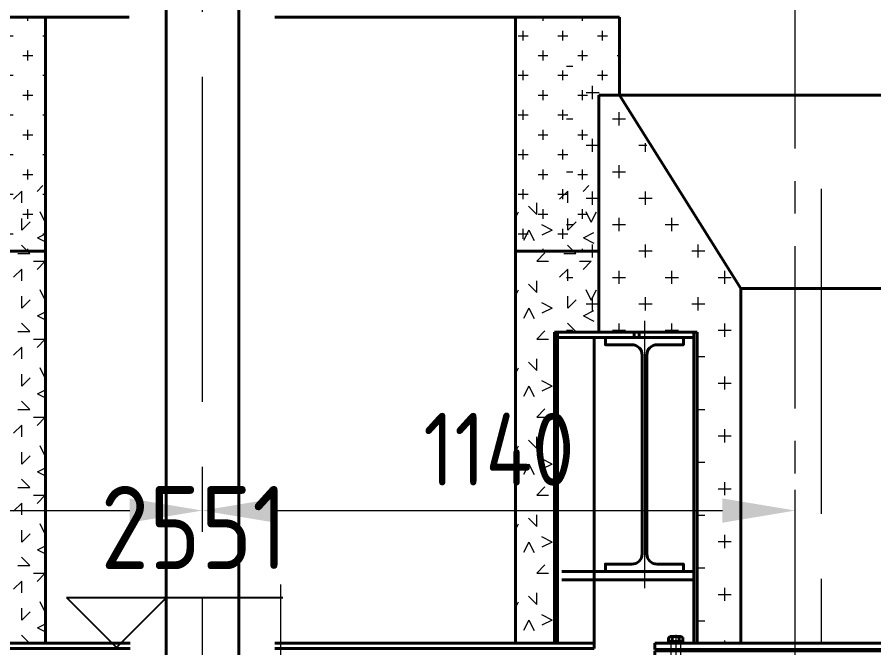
# Model space of a CAD drawing. Header units: millimetres. Extents: x 52110 to 400893, y -153728 to 31997.
# Drawn here: x 184431 to 186078, y -21143 to -19930 of the extents above; entities that cross this region are included whole.
import ezdxf

# ---------------------------------------------------------------- set-up
doc = ezdxf.new("R2010")
doc.units = ezdxf.units.MM
doc.header["$LTSCALE"] = 500
doc.linetypes.add('CENTER', pattern=[2, 1.25, -0.25, 0.25, -0.25])
doc.linetypes.add('DASHED2', pattern=[0.375, 0.25, -0.125])
for name, color, linetype, lineweight in [('BIAOZHU', 3, 'Continuous', 25), ('POU', 4, 'Continuous', 20), ('SHI', 7, 'Continuous', 40), ('WEN', 3, 'Continuous', 20), ('XU', 6, 'DASHED2', 20), ('ZHONG', 1, 'CENTER', 20)]:
    doc.layers.add(name, color=color, linetype=linetype, lineweight=lineweight)
doc.layers.add('HAN', color=9, linetype='Continuous')
doc.layers.add('X1', color=4, linetype='Continuous')
doc.styles.add('GB', font='gbenor.shx', dxfattribs={"bigfont": 'gbcbig.shx'})
doc.dimstyles.new('ISO-25$0', dxfattribs={"dimscale": 40, "dimtxt": 3.5, "dimasz": 3.5, "dimexe": 1, "dimexo": 0.2, "dimgap": 1.2, "dimtad": 1, "dimtoh": 1, "dimdec": 1, "dimzin": 9, "dimdsep": 46, "dimtxsty": 'GB', "dimcen": 0, "dimclrd": 3, "dimclre": 3, "dimclrt": 256, "dimadec": 0, "dimazin": 2, "dimtfac": 1, "dimtdec": 1, "dimtix": 1, "dimtmove": 0, "dimatfit": 3, "dimldrblk": 'DOTSMALL', "dimfxl": 0, "dimlwd": -1, "dimlwe": 20, "dimarcsym": 0})
pattern_1 = [(0, (-3197.093385579356, -89417.40891736417), (50.8, 50.8), [25.4, -76.2]), (90, (-3184.393385579358, -89430.10891736418), (-50.8, 50.8), [25.4, -76.2])]

# ---------------------------------------------------------------- blocks, each defined once
blk = doc.blocks.new('sl')
at = {"layer": 'SHI'}
for p, q in [((230373.7216703051, 79215.57964355982), (230373.721670305, 76192.70175182633)), ((230513.721670305, 79215.57964355976), (230513.721670305, 76217.70175182639))]:
    blk.add_line(p, q, dxfattribs=at)
at = {"layer": 'ZHONG'}
blk.add_line((230443.7216843132, 75106.80599371798), (230443.7216843132, 79482.7017355978), dxfattribs=at)
blk = doc.blocks.new('SFC43')
at = {"layer": 'ZHONG'}
blk.add_line((178371.2091967153, 91714.32525918068), (178371.2091967153, 90641.32525918068), dxfattribs=at)
blk = doc.blocks.new('WAJ-16')
at = {"layer": 'SHI'}
for p, q in [((-15, 3), (15, 3.000000000000057)), ((-15, 3), (-15, 0)), ((-15, 0), (15, 5.684341886080801e-14)), ((15, 3), (15, 0))]:
    blk.add_line(p, q, dxfattribs=at)
at = {"layer": 'ZHONG'}
blk.add_line((0, 5.999999999999943), (0, -3), dxfattribs=at)
blk = doc.blocks.new('ZC')
at = {"layer": 'HAN'}
for p, q in [((193541.5205856627, 70412.55971780943), (193541.5205856627, 70405.4597178094)), ((193555.3205856627, 70412.55971780943), (193555.3205856627, 70405.4597178094)), ((194101.5205856606, 70412.5597177954), (194101.5205856602, 70405.45971779537)), ((194115.3205856606, 70412.55971779465), (194115.3205856603, 70405.45971779467))]:
    blk.add_line(p, q, dxfattribs=at)
at = {"layer": 'SHI'}
for p, q in [((193468.4205856643, 71045.4597178073), (193468.4205856643, 71055.4597178073)), ((193468.4205856643, 71055.4597178073), (193589.420585663, 71055.4597178075)), ((193468.4205856643, 71045.4597178073), (193583.4205856613, 71045.4597178076)), ((193583.4205856627, 70457.45971780934), (193583.4205856629, 71055.4597178076)), ((193583.4205856628, 71047.45971780928), (193583.4205856628, 71047.45971780655)), ((193589.4205856626, 70457.45971780934), (193589.420585663, 71055.4597178075)), ((194067.4205856628, 70457.45971780934), (194067.4205856624, 71055.45971780879)), ((194067.4205856624, 71055.45971780879), (194188.4205856627, 71055.4597178091)), ((194073.4205856627, 70457.45971780928), (194073.4205856629, 71055.45971780882)), ((194073.4205856613, 71045.45971780882), (194188.4205856627, 71045.4597178091)), ((194188.4205856627, 71055.4597178091), (194188.4205856627, 71045.45971780724)), ((193538.0282808173, 70470.4597178094), (193534.5641792022, 70468.4597178094)), ((193534.5641792022, 70468.4597178094), (193534.5641792022, 70460.4597178094)), ((193558.8128905081, 70470.4597178094), (193538.0282808173, 70470.4597178094)), ((193541.4923824325, 70468.4597178094), (193541.4923824325, 70460.4597178094)), ((193555.348788893, 70468.4597178094), (193555.348788893, 70460.4597178094)), ((193558.8128905081, 70470.4597178094), (193562.2769921232, 70468.4597178094)), ((193562.2769921232, 70468.4597178094), (193562.2769921232, 70460.4597178094)), ((194098.0282808181, 70470.45971779554), (194094.564179203, 70468.45971779572)), ((194094.564179203, 70468.45971779572), (194094.5641792025, 70460.45971779572)), ((194098.0282808181, 70470.45971779554), (194118.812890509, 70470.4597177945)), ((194101.4923824333, 70468.45971779537), (194101.4923824328, 70460.45971779537)), ((194115.3487888938, 70468.45971779467), (194115.3487888933, 70460.45971779467)), ((194118.812890509, 70470.4597177945), (194122.276992124, 70468.45971779432)), ((194122.276992124, 70468.45971779432), (194122.2769921237, 70460.45971779432)), ((193508.4205856626, 70457.4597178094), (194148.4205856627, 70457.4597178094)), ((193508.4205856626, 70457.4597178094), (193508.4205856627, 70445.45971780934)), ((193562.2769921232, 70460.4597178094), (193534.5641792022, 70460.4597178094)), ((193540.4205856627, 70460.4597178094), (193540.4205856627, 70457.4597178094)), ((193556.4205856627, 70460.4597178094), (193556.4205856627, 70457.4597178094)), ((194094.5641792025, 70460.45971779572), (194122.2769921237, 70460.45971779432)), ((194100.4205856631, 70460.45971779543), (194100.4205856629, 70457.45971779543)), ((194116.4205856631, 70460.45971779461), (194116.4205856629, 70457.45971779461)), ((194148.4205856629, 70457.45971779292), (194148.4205856624, 70445.45971779292)), ((193508.4205856626, 70445.45971780934), (194148.4205856627, 70445.4597178094)), ((193508.4205856626, 70442.45971780934), (194148.4205856627, 70442.4597178094)), ((193508.4205856627, 70442.45971780934), (193508.4205856626, 70430.4597178094)), ((194148.4205856622, 70442.45971779292), (194148.4205856617, 70430.45971779298)), ((193508.4205856626, 70430.4597178094), (194148.4205856627, 70430.4597178094)), ((193538.0282808173, 70427.4597178094), (193534.5641792022, 70425.4597178094)), ((193534.5641792022, 70425.4597178094), (193534.5641792022, 70414.55971780943)), ((193538.0282808173, 70412.55971780943), (193534.5641792022, 70414.55971780943)), ((193558.8128905081, 70427.4597178094), (193538.0282808173, 70427.4597178094)), ((193541.4923824325, 70425.4597178094), (193541.4923824325, 70414.55971780943)), ((193555.348788893, 70425.4597178094), (193555.348788893, 70414.55971780943)), ((193558.8128905081, 70427.4597178094), (193562.2769921232, 70425.4597178094)), ((193558.8128905081, 70412.55971780943), (193562.2769921232, 70414.55971780943)), ((193562.2769921232, 70425.4597178094), (193562.2769921232, 70414.55971780943)), ((193575.9205856628, 70430.4597178094), (193575.9205856628, 70400.45971780934)), ((193665.9205856627, 70430.4597178094), (193665.9205856626, 70127.66757750072)), ((193990.9205856626, 70430.4597178094), (193990.9205856628, 70237.2518581177)), ((194080.9205856614, 70430.45971779694), (194080.9205856598, 70400.45971779688)), ((194098.028280816, 70427.45971779554), (194094.5641792008, 70425.45971779572)), ((194094.5641792008, 70425.45971779572), (194094.5641792002, 70414.55971779575)), ((194098.0282808152, 70412.55971779558), (194094.5641792002, 70414.55971779575)), ((194098.028280816, 70427.45971779554), (194118.8128905068, 70427.4597177945)), ((194101.4923824311, 70425.45971779537), (194101.4923824305, 70414.5597177954)), ((194115.3487888916, 70425.45971779467), (194115.348788891, 70414.55971779465)), ((194118.8128905068, 70427.4597177945), (194122.2769921218, 70425.45971779432)), ((194118.812890506, 70412.55971779447), (194122.2769921212, 70414.5597177943)), ((194122.2769921218, 70425.45971779432), (194122.2769921212, 70414.5597177943)), ((193558.8128905081, 70412.55971780943), (193538.0282808173, 70412.55971780943)), ((193540.4205856627, 70412.55971780943), (193540.4205856627, 70406.55971780937)), ((193540.4205856627, 70406.55971780937), (193541.5205856627, 70405.4597178094)), ((193556.4205856627, 70406.55971780937), (193540.4205856627, 70406.55971780937)), ((193555.3205856627, 70405.4597178094), (193541.5205856627, 70405.4597178094)), ((193555.3205856627, 70405.4597178094), (193556.4205856627, 70406.55971780937)), ((193556.4205856627, 70412.55971780943), (193556.4205856627, 70406.55971780937)), ((193575.9205856628, 70400.45971780934), (193635.9205856628, 70340.45971780934)), ((194080.9205856598, 70400.45971779688), (194020.9205856568, 70340.45971779997)), ((194098.0282808152, 70412.55971779558), (194118.812890506, 70412.55971779447)), ((194100.4205856606, 70412.55971779546), (194100.4205856604, 70406.5597177954)), ((194101.5205856602, 70405.45971779537), (194100.4205856604, 70406.5597177954)), ((194100.4205856604, 70406.5597177954), (194116.4205856604, 70406.55971779459)), ((194101.5205856602, 70405.45971779537), (194115.3205856603, 70405.45971779467)), ((194116.4205856604, 70406.55971779459), (194115.3205856603, 70405.45971779467)), ((194116.4205856606, 70412.55971779465), (194116.4205856604, 70406.55971779459)), ((193665.9205856628, 70340.45971780934), (193635.9205856628, 70340.45971780934)), ((193990.9205856568, 70340.45971780148), (194020.9205856568, 70340.45971779997)), ((193990.9205856628, 70237.2518581177), (193665.9205856626, 70127.66757750072)), ((194690.9205856625, 69317.25185811784), (193990.9205856628, 70237.2518581177)), ((194365.9205856628, 69207.66757750016), (193665.9205856626, 70127.66757750072)), ((194365.9205856628, 69207.66757750016), (194690.9205856625, 69317.25185811784)), ((194690.9205856625, 69317.25185811784), (194690.9205856625, 68851.80739445763)), ((194365.9205856628, 69207.66757750016), (194365.9205856628, 68851.80739445769))]:
    blk.add_line(p, q, dxfattribs=at)
for centre, radius, start, end in [((193536.6783169432, 70464.12151179113), 6.480374834121336, 42.02366668959129, 77.97633331150072), ((193548.4205856627, 70457.4597178094), 13.00000000000541, 57.79577249308802, 122.204227506912), ((193560.1628543822, 70464.12151179113), 6.480374834121923, 102.0236666884993, 137.9763333104087), ((194096.6783169438, 70464.1215117774), 6.480374834114675, 42.0236666871937, 77.97633330414705), ((194108.4205856629, 70457.45971779502), 13.00000000000541, 57.79577249308802, 122.204227499524), ((194120.1628543828, 70464.12151177617), 6.480374834121923, 102.0236666884993, 137.976333303398), ((193536.6783169432, 70421.12151179119), 6.480374834121336, 42.02366668959129, 77.97633331150072), ((193536.6783169432, 70418.89792382764), 6.480374834121923, 282.0236666884992, 317.9763333104087), ((193548.4205856627, 70414.4597178094), 13.00000000000541, 57.79577249308802, 122.204227506912), ((193548.4205856627, 70425.55971780943), 13.00000000000541, 237.795772493088, 302.204227506912), ((193560.1628543822, 70421.12151179119), 6.480374834121923, 102.0236666884993, 137.9763333104087), ((193560.1628543822, 70418.89792382764), 6.480374834121336, 222.0236666895913, 257.9763333115008), ((194096.6783169416, 70421.1215117774), 6.480374834114675, 42.0236666871937, 77.97633330414705), ((194096.6783169415, 70418.89792381384), 6.480374834121923, 282.0236666884992, 317.976333303398), ((194108.4205856607, 70414.45971779502), 13.00000000000541, 57.79577249308802, 122.204227499524), ((194108.4205856613, 70425.55971779505), 13.00000000000541, 237.795772493088, 302.2042274995241), ((194120.1628543806, 70421.12151177623), 6.480374834121923, 102.0236666884993, 137.976333303398), ((194120.1628543804, 70418.89792381268), 6.480374834114675, 222.0236666871937, 257.976333304147)]:
    blk.add_arc(centre, radius, start, end, dxfattribs=at)
at = {"layer": 'X1'}
for p, q in [((194517.0909585199, 68851.80739445769), (194329.8202188216, 68851.80739445769)), ((194526.1004407008, 68860.81687663856), (194517.0909585199, 68851.80739445769)), ((194526.1004407008, 68843.82714919385), (194526.1004407008, 68860.81687663856)), ((194534.0806859646, 68851.80739445763), (194526.1004407008, 68843.82714919385)), ((194732.2168281261, 68851.80739445763), (194534.0806859646, 68851.80739445763))]:
    blk.add_line(p, q, dxfattribs=at)
at = {"layer": 'XU'}
for p, q in [((193538.9205856627, 70457.45971780934), (193538.9205856627, 70430.4597178094)), ((193557.9205856627, 70457.45971780934), (193557.9205856627, 70430.4597178094)), ((194098.9205856629, 70457.45971779549), (194098.9205856615, 70430.45971779554)), ((194117.9205856629, 70457.4597177945), (194117.9205856615, 70430.45971779455)), ((193669.9205856627, 70430.4597178094), (193669.9205856627, 70129.01630710822)), ((193986.9205856626, 70430.4597178094), (193986.9205856629, 70235.90312851014)), ((194686.9205856627, 69315.90312850999), (193986.9205856628, 70235.90312851011)), ((194369.9205856633, 69209.01630710709), (193669.9205856626, 70129.01630710831)), ((194686.9205856627, 69315.90312850999), (194686.9205856627, 68851.80739445763)), ((194369.9205856633, 69209.01630710709), (194369.9205856633, 68851.80739445769))]:
    blk.add_line(p, q, dxfattribs=at)
at = {"layer": 'ZHONG'}
for p, q in [((193828.4205856627, 71330.9940820155), (193828.4205856627, 70182.4597178092)), ((193548.4205856627, 70473.4597178094), (193548.4205856627, 70396.62309138622)), ((194108.4205856638, 70473.45971779502), (194108.4205856598, 70396.62309137185)), ((194528.4205856627, 69262.45971780899), (193828.4205856626, 70182.4597178094)), ((194528.4205856627, 69262.45971780902), (194528.4205856627, 68846.1472941557))]:
    blk.add_line(p, q, dxfattribs=at)
at = {"layer": 'BIAOZHU', "xscale": -1}
for p in [(194108.4205856629, 70457.45971779502), (194108.4205856614, 70427.45971779502)]:
    blk.add_blockref('WAJ-16', p, dxfattribs=at)
blk = doc.blocks.new('zl')
at = {"layer": 'SHI'}
blk.add_lwpolyline([(165192.4527637831, 60829.4636644101), (165267.4527637831, 60829.4636644101), (165267.4527637831, 60843.4636644101), (165216.9527637831, 60843.4636644101, -0.4142135623730958), (165196.9527637831, 60863.4636644101), (165196.9527637831, 61245.4636644101, -0.4142135623730958), (165216.9527637831, 61265.4636644101), (165267.4527637831, 61265.4636644101), (165267.4527637831, 61279.4636644101), (165192.4527637831, 61279.4636644101), (165117.4527637831, 61279.4636644101), (165117.4527637831, 61265.4636644101), (165167.9527637831, 61265.4636644101, -0.4142135623730952), (165187.9527637831, 61245.4636644101), (165187.9527637831, 60863.4636644101, -0.4142135623730958), (165167.9527637831, 60843.4636644101), (165117.4527637831, 60843.4636644101), (165117.4527637831, 60829.4636644101)], format="xyb", close=True, dxfattribs=at)
at = {"layer": 'ZHONG'}
blk.add_line((165192.4527637831, 61311.44794256568), (165192.4527637831, 60797.03291673838), dxfattribs=at)
blk = doc.blocks.new('o1')
at = {"layer": 'POU'}
h = blk.add_hatch(dxfattribs=at)
h.set_pattern_fill('CROSS', color=256, scale=6, style=0)
h.set_pattern_definition([(0, (0, -78), (38.09999999999999, 38.09999999999999), [19.05, -57.15000000000001]), (90, (9.524999999999999, -87.525), (-38.09999999999999, 38.09999999999999), [19.05, -57.15000000000001])])
h.paths.add_polyline_path([(174082.5020149304, 69136.95760646253), (174242.5020149304, 69136.95760646253), (174242.5020149304, 69586.95760646215), (174042.5020149304, 69586.95760646215), (174042.5020149304, 69436.95760646215), (174082.5020149304, 69436.95760646215)])
h.paths.add_polyline_path([(175146.5020149304, 69136.95760646253), (175306.5020149304, 69136.95760646253), (175306.5020149304, 69436.95760646215), (175346.5020149304, 69436.95760646215), (175346.5020149304, 69586.95760646215), (175146.5020149304, 69586.95760646215)])
h = blk.add_hatch(dxfattribs=at)
h.set_pattern_fill('GEOL6', color=256, scale=150, style=0, pattern_type=2)
h.set_pattern_definition([(0, (30, 0), (150, 150), [22.5, -60, 22.5, -45]), (0, (82.5, 15), (150, 150), [22.5, -127.5]), (90, (90, 60), (-150, 150), [22.5, -30, 22.5, -75]), (90, (30, 90), (-150, 150), [22.5, -127.5]), (45, (90, 60), (1.665334536937735e-14, 150.0000000028537), [22.5, -104.77922061, 22.5, -62.35281373500001]), (135, (105, 15), (-150.0000000028537, 1.665334536937735e-14), [22.5, -83.56601718, 22.5, -83.56601718]), (225, (90, 135), (-3.33066907387547e-14, -150.0000000028537), [22.5, -189.6320343]), (225, (135, 0), (-3.33066907387547e-14, -150.0000000028537), [22.5, -189.6320343]), (26.5650512, (120, 45), (150.0000000000141, 6.000967223140918e-08), [22.5, -312.91019655]), (63.43494880000001, (135, 75), (6.000967223140918e-08, 150.0000000000141), [22.5, -312.91019655]), (116.5650512, (135, 75), (-6.000972219144529e-08, 150.0000000000141), [22.5, -312.91019655]), (153.4349488, (60, 60), (-150.0000000000141, 6.000968888475455e-08), [22.5, -312.91019655]), (206.5650512, (60, 60), (-150.0000000000141, -6.000964725139113e-08), [22.5, -312.91019655]), (243.4349488, (15, 60), (-6.000963059804576e-08, -150.0000000000141), [22.5, -312.91019655]), (296.5650512, (15, 60), (6.000970553809992e-08, -150.0000000000141), [22.5, -312.91019655]), (333.4349488, (120, 45), (150.0000000000141, -6.00097721514814e-08), [22.5, -312.91019655])])
h.paths.add_polyline_path([(174242.5020149304, 69262.95760646253), (174082.5020149304, 69262.95760646253), (174082.5020149304, 68980.9506276939), (174167.502223841, 68980.95062769392), (174167.502223841, 68380.95062769204), (174242.5020149304, 68380.95062769203)])
h.paths.add_polyline_path([(175306.5020149304, 69262.95760646253), (175146.5020149304, 69262.95760646253), (175146.5020149304, 68380.95062769206), (175221.5018060198, 68380.95062769204), (175221.5018060197, 68980.9506276939), (175306.5020149304, 68980.9506276939)])
at = {"layer": 'SHI'}
for p, q in [((174042.5020149304, 69586.95760646215), (174042.5020149304, 69436.95760646215)), ((174403.502014945, 69586.95760646215), (174042.5020149303, 69586.95760646215)), ((174242.5020149304, 69586.95760646215), (174242.5020149304, 68382.95062769207)), ((174683.5020149307, 69586.95760646214), (175346.5020149304, 69586.95760646215)), ((175146.5020149304, 69586.95760646215), (175146.5020149304, 68382.95062769207)), ((175346.5020149304, 69586.95760646215), (175346.5020149304, 69436.95760646215)), ((174082.5020149304, 69436.95760646215), (174042.5020149304, 69436.95760646215)), ((174082.5020149304, 69436.95760646215), (174082.5020149304, 68980.95760646215)), ((175306.5020149304, 69436.95760646215), (175306.5020149304, 68980.95760646215)), ((175306.5020149304, 69436.95760646215), (175346.5020149304, 69436.95760646215)), ((174082.5020149304, 69136.95760646253), (174242.5020149304, 69136.95760646253)), ((175306.5020149304, 69136.95760646253), (175146.5020149304, 69136.95760646253)), ((174167.502223841, 68980.95760646243), (174004.5022238409, 68980.95760646243)), ((174004.5022238409, 68980.95760646243), (174004.5022238409, 68970.95062769206)), ((174161.5022238409, 68382.95062769206), (174161.502223841, 68980.95760646243)), ((174167.502223841, 68382.95062769206), (174167.502223841, 68980.95760646243)), ((175221.5018060198, 68382.95062769206), (175221.5018060197, 68980.95760646208)), ((175221.5018060197, 68980.95760646208), (175384.5018060198, 68980.95760646208)), ((175227.5018060198, 68382.95062769206), (175227.5018060198, 68980.95760646208)), ((175384.5018060198, 68980.95760646209), (175384.5018060198, 68970.95062769206)), ((174004.5022238409, 68970.95062769204), (174161.5022238409, 68970.95062769206)), ((174091.502223841, 68372.95062769206), (174091.5022238409, 68970.95062769206)), ((175384.5018060198, 68970.95062769204), (175227.5018060198, 68970.95062769206)), ((175297.5018060198, 68372.95062769206), (175297.5018060198, 68970.95062769206)), ((174091.502223841, 68382.95062769204), (174405.5020149307, 68382.95062769206)), ((174091.502223841, 68372.95062769204), (174405.5020149307, 68372.95062769206)), ((175297.5018060198, 68382.95062769204), (174683.5020149307, 68382.95062769207)), ((175297.5018060198, 68372.95062769204), (174683.5020149307, 68372.95062769207))]:
    blk.add_line(p, q, dxfattribs=at)
blk.add_blockref('zl', (8802.04946005781, 7691.486963281961), dxfattribs=at)
at = {"layer": 'SHI', "xscale": -1}
blk.add_blockref('zl', (340586.9545698029, 7691.486963281961), dxfattribs=at)
blk = doc.blocks.new('*D1220')
at = {"layer": 'Defpoints', "color": 0}
for p in [(184787.4086293275, -20879.37782029895), (181237.4086293274, -20916.50725345146), (184787.4086293275, -20916.50725345144)]:
    blk.add_point(p, dxfattribs=at)
at = {"layer": 'WEN', "color": 3, "linetype": 'ByBlock', "lineweight": 20}
for p, q in [((181237.4086293274, -20908.50725345146), (181237.4086293274, -20839.37782029895)), ((184787.4086293275, -20908.50725345144), (184787.4086293275, -20839.37782029895))]:
    blk.add_line(p, q, dxfattribs=at)
at = {"layer": 'WEN', "color": 3, "linetype": 'ByBlock'}
blk.add_line((181377.4086293274, -20879.37782029895), (184647.4086293275, -20879.37782029895), dxfattribs=at)
at = {"layer": 'WEN', "color": 3}
for points in [[(181377.4086293274, -20856.04448696561), (181377.4086293274, -20902.71115363228), (181237.4086293274, -20879.37782029895)], [(184647.4086293275, -20856.04448696561), (184647.4086293275, -20902.71115363228), (184787.4086293275, -20879.37782029895)]]:
    blk.add_solid(points, dxfattribs=at)
at = {"layer": 'WEN', "insert": (183012.4086293274, -20761.37782029895), "char_height": 140, "attachment_point": 5, "style": 'GB'}
blk.add_mtext('3550', dxfattribs=at)
blk = doc.blocks.new('_DotSmall')
at = {"color": 0, "linetype": 'ByBlock', "const_width": 0.5}
blk.add_lwpolyline([(-0.0625, 0, 1), (0.0625, 0, 1)], format="xyb", close=True, dxfattribs=at)
blk = doc.blocks.new('*D1221')
at = {"layer": 'Defpoints', "color": 0}
for p in [(185927.4086293512, -20879.37782029895), (185927.4086293512, -20885.80744806604), (184787.4086293275, -20916.50725345144)]:
    blk.add_point(p, dxfattribs=at)
at = {"layer": 'WEN', "color": 3, "linetype": 'ByBlock', "lineweight": 20}
for p, q in [((184787.4086293275, -20908.50725345144), (184787.4086293275, -20839.37782029895)), ((185927.4086293512, -20877.80744806604), (185927.4086293512, -20839.37782029895))]:
    blk.add_line(p, q, dxfattribs=at)
at = {"layer": 'WEN', "color": 3, "linetype": 'ByBlock'}
blk.add_line((184927.4086293275, -20879.37782029895), (185787.4086293512, -20879.37782029895), dxfattribs=at)
at = {"layer": 'WEN', "color": 3}
for points in [[(184927.4086293275, -20856.04448696561), (184927.4086293275, -20902.71115363228), (184787.4086293275, -20879.37782029895)], [(185787.4086293512, -20856.04448696561), (185787.4086293512, -20902.71115363228), (185927.4086293512, -20879.37782029895)]]:
    blk.add_solid(points, dxfattribs=at)
at = {"layer": 'WEN', "insert": (185357.4086293393, -20761.37782029895), "char_height": 140, "attachment_point": 5, "style": 'GB'}
blk.add_mtext('1140', dxfattribs=at)
blk = doc.blocks.new('正标高')
at = {"layer": 'BIAOZHU'}
for p, q in [((-2.4, 2.400000000000002), (8, 2.400000000000002)), ((-2.4, 2.400000000000002), (0, 0)), ((2.4, 2.400000000000002), (0, 0))]:
    blk.add_line(p, q, dxfattribs=at)
at = {"layer": 'BIAOZHU', "style": 'GB'}
blk.add_attdef('1000', (-0.7623999999999982, 3.760000000000001), '', height=4, dxfattribs=at)
at = {"layer": 'BIAOZHU', "style": 'GB', "flags": 10}
blk.add_attdef('+', (-3.119999999999999, 3.760000000000001), '', height=4, dxfattribs=at)

msp = doc.modelspace()

# ---------------------------------------------------------------- hatches: boundary and pattern name
at = {"layer": 'POU'}
h = msp.add_hatch(dxfattribs=at)
h.set_pattern_fill('CROSS', color=256, scale=8, style=0)
h.set_pattern_definition(pattern_1)
h.paths.add_polyline_path([(185822.4086293515, -21134.45828966992), (185822.4086293511, -20452.4513109017), (185527.4086293535, -20002.45131090188), (185487.4086293534, -20002.45131090174), (185487.4086293535, -20536.45828967023), (185597.408629353, -20536.45828967024), (185597.408629353, -20546.45828967013), (185607.408629353, -20546.45828967211), (185617.4086293531, -20546.45828967209), (185617.408629353, -20536.45828967211), (185738.4086293517, -20536.45828967195), (185738.4086293513, -21134.45828967007)])
h.paths.add_polyline_path([(185853.4502960189, -20638.33165915006), (185853.4502960189, -20769.58165915006), (186100.9792053801, -20769.58165915006), (186100.9792053801, -20638.33165915006)], flags=9)
h = msp.add_hatch(dxfattribs=at)
h.set_pattern_fill('CROSS', color=256, scale=8, style=0)
h.set_pattern_definition(pattern_1)
h.paths.add_polyline_path([(186216.4086293516, -21134.45828967008), (186216.4086293511, -20536.45828967061), (186132.408629351, -20536.45828967061), (186132.4086293509, -21134.45828967011)])
h.paths.add_polyline_path([(185853.4502960189, -20638.33165915007), (185853.4502960189, -20769.58165915007), (186101.4588262026, -20769.58165915007), (186101.4588262026, -20638.33165915007)], flags=9)

# ---------------------------------------------------------------- linework, layer by layer
at = {"layer": 'SHI'}
for p, q in [((185549.4086293508, -20080.45131090171), (186217.408629351, -20080.45131090155)), ((185822.4086293511, -20452.45131090172), (185589.4086293507, -20080.4513109017)), ((185822.4086293511, -20452.45131090172), (185822.4086293515, -21134.45828966994)), ((185822.4086293511, -20452.45131090172), (186132.4086293511, -20452.45131090161)), ((185478.4086293535, -20996.45828967215), (185732.4086293515, -20996.45828967215)), ((185478.4086293535, -21012.45828967218), (185732.4086293515, -21012.45828967218))]:
    msp.add_line(p, q, dxfattribs=at)
at = {"layer": 'ZHONG', "color": 1, "ltscale": 0.5}
msp.add_line((185927.4086293512, -26683.10472635331), (185927.4086293512, -15167.15797628532), dxfattribs=at)

# ---------------------------------------------------------------- block references
at = {"layer": 'SHI'}
for name, p in [('sl', (-45656.31305498576, -97777.14639538294)), ('o1', (10242.90661442035, -89517.40891736418)), ('ZC', (-7851.011956311268, -91591.91800747943)), ('SFC43', (6566.199432613823, -112735.7765700804))]:
    msp.add_blockref(name, p, dxfattribs=at)
ref = msp.add_blockref('正标高', (184622.0419345765, -21142.45828967212), dxfattribs=dict(at, xscale=40, yscale=40, zscale=40))
ref.add_attrib('1000', '2551', (184591.5459345765, -20992.05828967213), dxfattribs={"layer": 'BIAOZHU', "height": 160, "style": 'GB'})

# ---------------------------------------------------------------- dimensions: what is measured, and where the dimension line sits
at = {"layer": 'WEN'}
for base, p1, p2, picture, middle in [((184787.4086293275, -20879.37782029895), (181237.4086293274, -20916.50725345146), (184787.4086293275, -20916.50725345144), '*D1220', (183012.4086293274, -20761.37782029895)), ((185927.4086293512, -20879.37782029895), (184787.4086293275, -20916.50725345144), (185927.4086293512, -20885.80744806604), '*D1221', (185357.4086293393, -20761.37782029895))]:
    dim = msp.add_linear_dim(base=base, p1=p1, p2=p2, dimstyle='ISO-25$0', override={"dimtmove": 1, "dimatfit": 0, "dimfxl": 1.8}, dxfattribs=at)
    dim.commit()
    dim.dimension.update_dxf_attribs({"geometry": picture, "text_midpoint": middle})

doc.saveas('drawing.dxf')
